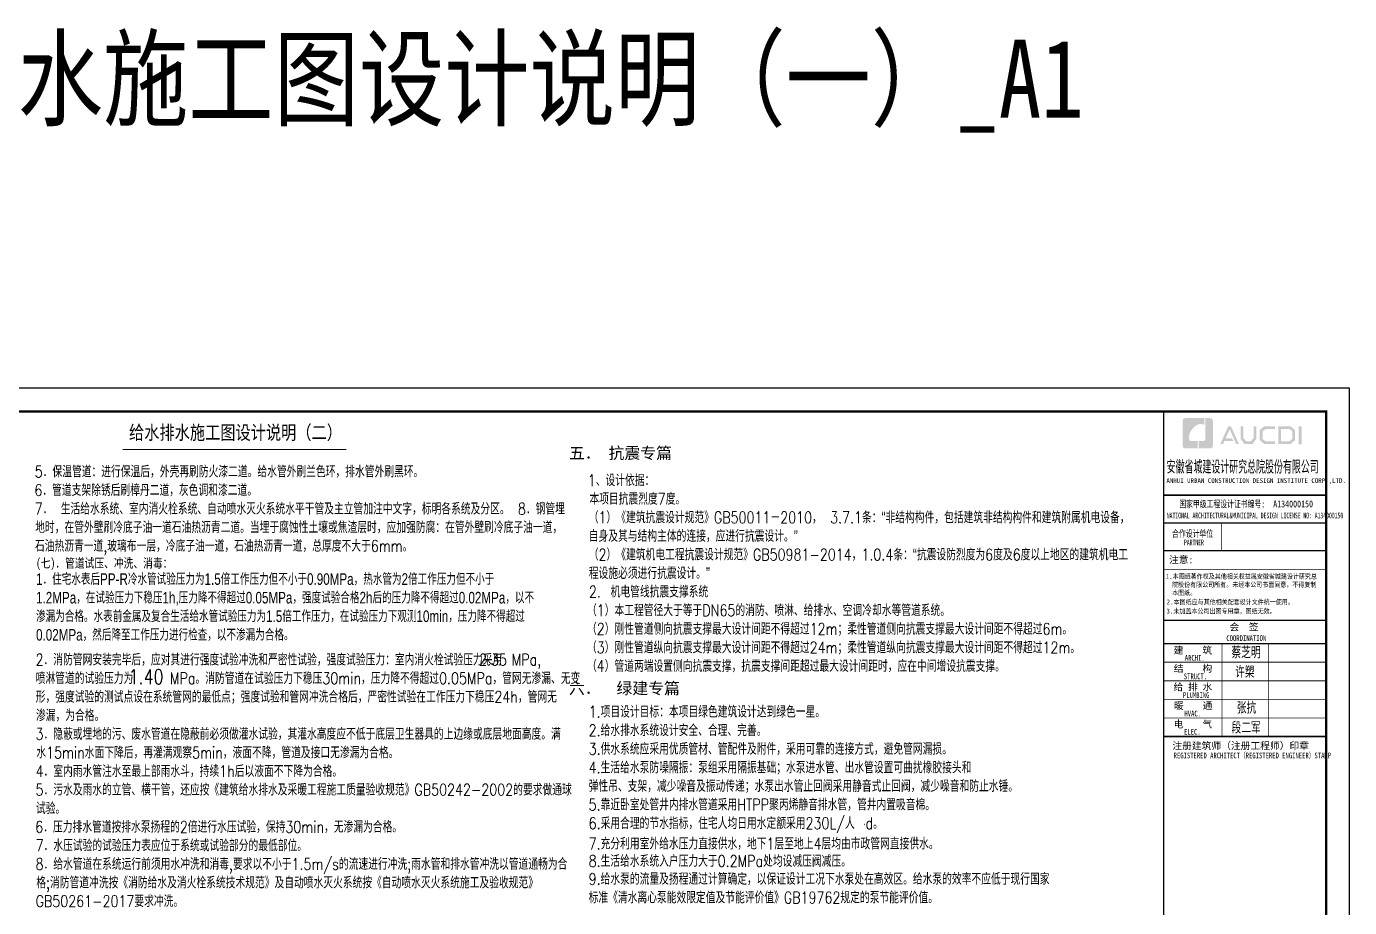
# Model space of a CAD drawing. Extents: x 1382187 to 1725648, y 860327 to 1571294.
# Drawn here: x 1499552 to 1556493, y 1316952 to 1354897 of the extents above; entities that cross this region are included whole.
import ezdxf

# ---------------------------------------------------------------- set-up
doc = ezdxf.new("R2010")
doc.units = 0
doc.header["$LTSCALE"] = 1000
doc.header["$MEASUREMENT"] = 0
for name, color, linetype in [('0s-水标注', 7, 'Continuous'), ('0s_水标注', 7, 'Continuous'), ('图框', 140, 'Continuous'), ('图签文字', 147, 'Continuous'), ('导图字', 7, 'Continuous')]:
    doc.layers.add(name, color=color, linetype=linetype)
doc.layers.add('ZC', color=6, linetype='Continuous', lineweight=40)
doc.styles.add('-黑体', font='simhei.ttf', dxfattribs={"width": 0.8})
doc.styles.add('HT', font='simhei.ttf')
doc.styles.add('HZ', font='TXT', dxfattribs={"bigfont": 'HZTXT'})
doc.styles.add('hztxt', font='a.shx', dxfattribs={"width": 0.75, "bigfont": 'hztxt.shx'})
doc.styles.add('建筑图签-1', font='simhei.ttf', dxfattribs={"width": 0.7})
doc.styles.add('建筑图签-2', font='TXT.shx', dxfattribs={"width": 0.5, "bigfont": 'HZTXT.shx'})
doc.styles.add('黑体', font='simhei.ttf')

# ---------------------------------------------------------------- blocks, each defined once
blk = doc.blocks.new('GDGDGRDGDRGDR')
at = {"layer": '图框'}
blk.add_lwpolyline([(148133, -148204), (190183, -148204), (190183, -118504), (148133, -118504)], close=True, dxfattribs=at)
at = {"layer": '图框', "const_width": 50}
blk.add_lwpolyline([(149383, -147704), (189683, -147704), (189683, -119004), (149383, -119004)], close=True, dxfattribs=at)
blk = doc.blocks.new('院标1')
h = blk.add_hatch(color=150)
h.dxf.hatch_style = 1
h.set_gradient(color1=(33, 113, 253), color2=(33, 113, 253), tint=1, name='INVCURVED')
edge = h.paths.add_edge_path()
edge.add_spline(control_points=[(116373, 648379), (116379, 648379), (116382, 648379), (116391, 648379), (116391, 648379), (116391, 648379), (116616, 648379), (116616, 648379), (116616, 648379), (116616, 648379), (116616, 648054), (116616, 648054), (116616, 648054), (116616, 648054), (116108, 648054), (116108, 648054), (116108, 648054), (116028, 648054), (115963, 648111), (115963, 648199), (115963, 648199), (115963, 648199), (115963, 649215), (115963, 649215), (115963, 649215), (115963, 649295), (116018, 649360), (116108, 649360), (116108, 649360), (116108, 649360), (116897, 649360), (116897, 649360), (116897, 649360), (116897, 649360), (116897, 649080), (116897, 649080), (116897, 649080), (116897, 649080), (116566, 649140), (116356, 648859), (116356, 648859), (116245, 648719), (116240, 648545), (116247, 648466), (116247, 648466), (116254, 648386), (116247, 648466), (116247, 648466), (116247, 648466), (116247, 648466), (116258, 648374), (116373, 648379)], knot_values=[0, 0, 0, 0, 0.071429, 0.071429, 0.071429, 0.107143, 0.142857, 0.142857, 0.142857, 0.178571, 0.214286, 0.214286, 0.214286, 0.25, 0.285714, 0.285714, 0.285714, 0.321429, 0.357143, 0.357143, 0.357143, 0.392857, 0.428571, 0.428571, 0.428571, 0.464286, 0.5, 0.5, 0.5, 0.535714, 0.571429, 0.571429, 0.571429, 0.607143, 0.642857, 0.642857, 0.642857, 0.678571, 0.714286, 0.714286, 0.714286, 0.75, 0.785714, 0.785714, 0.785714, 0.821429, 0.857143, 0.857143, 0.857143, 0.928571, 1, 1, 1, 1], degree=3, periodic=0)
h = blk.add_hatch(color=150)
h.dxf.hatch_style = 1
h.set_gradient(color1=(33, 113, 253), color2=(33, 113, 253), tint=1, name='INVCURVED')
edge = h.paths.add_edge_path()
edge.add_spline(control_points=[(117268, 649215), (117268, 649215), (117268, 648199), (117268, 648199), (117268, 648199), (117268, 648114), (117212, 648054), (117123, 648054), (117123, 648054), (117123, 648054), (116663, 648054), (116663, 648054), (116663, 648054), (116663, 648054), (116663, 648379), (116663, 648379), (116663, 648379), (116663, 648379), (116865, 648379), (116865, 648379), (116865, 648379), (116907, 648379), (116941, 648413), (116941, 648455), (116941, 648455), (116941, 648455), (116941, 649360), (116941, 649360), (116941, 649360), (116941, 649360), (117123, 649360), (117123, 649360), (117123, 649360), (117204, 649360), (117268, 649306), (117268, 649215)], knot_values=[0, 0, 0, 0, 0.1, 0.1, 0.1, 0.15, 0.2, 0.2, 0.2, 0.25, 0.3, 0.3, 0.3, 0.35, 0.4, 0.4, 0.4, 0.45, 0.5, 0.5, 0.5, 0.55, 0.6, 0.6, 0.6, 0.65, 0.7, 0.7, 0.7, 0.75, 0.8, 0.8, 0.8, 0.9, 1, 1, 1, 1], degree=3, periodic=0)
blk = doc.blocks.new('A$C07C37FD5')
at = {"layer": '图框'}
h = blk.add_hatch(color=256, dxfattribs=at)
h.paths.add_polyline_path([(-1192, 56758), (-1066, 56758), (-1066, 55988), (-1192, 55988)])
h.paths.add_polyline_path([(-1944, 56642), (-1944, 56116), (-1584, 56116), (-1460, 56223), (-1460, 56541), (-1580, 56642)], flags=16)
h.paths.add_polyline_path([(-2062, 56760), (-2062, 55998), (-1540, 55998), (-1341, 56168), (-1341, 56596), (-1537, 56760)])
h.paths.add_polyline_path([(-2205, 56764), (-2205, 56648), (-2612, 56648), (-2745, 56537), (-2745, 56218), (-2612, 56115), (-2203, 56115), (-2203, 55993), (-2667, 55993), (-2869, 56168), (-2869, 56596), (-2671, 56764)])
h.paths.add_polyline_path([(-3688, 56762), (-3568, 56762), (-3568, 56251), (-3454, 56120), (-3243, 56120), (-3129, 56251), (-3129, 56762), (-3015, 56762), (-3015, 56214), (-3179, 55997), (-3517, 55997), (-3688, 56216)])
h.paths.add_polyline_path([(-4220, 56760), (-4103, 56760), (-3761, 55996), (-3877, 55996), (-4158, 56630), (-4333, 56242), (-4062, 56242), (-4001, 56127), (-4382, 56127), (-4441, 55994), (-4564, 55994)])
for p, q in [((-7000, 53800), (0, 53800)), ((-7000, 53800), (0, 53800)), ((-7000, 52600), (0, 52600))]:
    blk.add_line(p, q, dxfattribs=at)
for points, const_width in [([(-7000, 0), (-7000, 57400)], 70), ([(-7000, 53800), (0, 53800)], 60), ([(-7000, 52600), (0, 52600)], 60), ([(-7000, 52600), (0, 52600)], 60), ([(-4500, 52600), (-4500, 51400)], 35), ([(-7000, 51400), (0, 51400)], 60), ([(-7000, 51400), (0, 51400)], 60), ([(-7000, 50599), (0, 50599)], 35), ([(-6992, 48400), (8, 48400)], 60), ([(-6992, 47400), (8, 47400)], 70), ([(-6992, 47400), (8, 47400)], 70), ([(-4492, 47400), (-4492, 43400)], 35), ([(-2492, 47400), (-2492, 43400)], 35), ([(-6992, 46600), (8, 46600)], 35), ([(-6992, 45800), (8, 45800)], 35), ([(-6992, 45000), (8, 45000)], 35), ([(-6992, 44200), (8, 44200)], 35), ([(-6992, 43400), (8, 43400)], 70)]:
    blk.add_lwpolyline(points, dxfattribs=dict(at, const_width=const_width))
blk.add_blockref('院标1', (-122149, -592249))
for s, height, style, width, p in [('ANHUI URBAN CONSTRUCTION DESIGN INSTITUTE CORP.,LTD.', 200, '建筑图签-1', 0.91, (-6882, 54322)), ('NATIONAL ARCHITECTURAL&MUNICIPAL DESIGN LICENSE NO: A134000150', 250, '建筑图签-1', 0.6, (-6863, 52795)), ('PARTNER', 250, '建筑图签-1', 0.6, (-6125, 51634)), ('1.本图纸著作权及其他相关权益属安徽省城建设计研究总', 210, 'HT', 0.88, (-6914, 50193)), ('本图纸。', 210, 'HT', 0.88, (-6635, 49489)), ('院股份有限公司所有。未经本公司书面同意，不得复制', 210, 'HT', 0.88, (-6635, 49839)), (' 2.本图纸应与其他相关配套设计文件统一使用。 ', 210, 'HT', 0.88, (-7025, 49092)), ('3.未加盖本公司出图专用章，图纸无效。', 210, 'HT', 0.88, (-6882, 48698)), ('COORDINATION', 250, '建筑图签-1', 0.7, (-4300, 47513)), ('ARCHI.', 250, '建筑图签-1', 0.7, (-6091, 46662)), ('STRUCT.', 250, '建筑图签-1', 0.7, (-6130, 45865)), ('PLUMBING', 250, '建筑图签-1', 0.7, (-6171, 45058)), ('HVAC.', 250, '建筑图签-1', 0.7, (-6106, 44265)), ('ELEC.', 250, '建筑图签-1', 0.7, (-6122, 43480)), ('REGISTERED ARCHITECT（REGISTERED ENGINEER）STAMP', 250, '建筑图签-1', 0.7, (-6571, 42459))]:
    blk.add_text(s, height=height, dxfattribs=dict(at, style=style, width=width)).set_placement(p)
at = {"layer": '图签文字', "color": 7, "style": '建筑图签-1'}
for s, height, width, p in [('安徽省城建设计研究总院股份有限公司', 500, 0.55, (-6872, 54777)), ('国家甲级工程设计证书编号:  A134000150', 300, 0.7, (-6328, 53267)), ('合作设计单位', 300, 0.7, (-6635, 51990))]:
    blk.add_text(s, height=height, dxfattribs=dict(at, width=width)).set_placement(p)
for s, p in [('注意:', (-6769, 50863)), ('会  签', (-4165, 47968)), ('建    筑', (-6570, 46967)), ('结    构', (-6566, 46179)), ('给 排 水', (-6575, 45385)), ('暖    通', (-6557, 44582)), ('电    气', (-6567, 43782)), ('注册建筑师（注册工程师）印章', (-6625, 42854))]:
    blk.add_text(s, height=300, dxfattribs=at).set_placement(p)
at = {"layer": '图签文字', "color": 1, "style": '建筑图签-2', "width": 0.7}
for s, p in [('蔡芝明', (-4085, 46771)), ('许槊', (-3925, 45928)), ('张抗', (-3854, 44387)), ('段二军', (-4079, 43532))]:
    blk.add_text(s, height=500, dxfattribs=at).set_placement(p)

msp = doc.modelspace()

# ---------------------------------------------------------------- linework, layer by layer
at = {"layer": '0s_水标注', "const_width": 50}
msp.add_lwpolyline([(1503698.7, 1336681.8), (1513322, 1336681.8)], dxfattribs=at)

# ---------------------------------------------------------------- block references
at = {"xscale": 2, "yscale": 2, "zscale": 2}
msp.add_blockref('GDGDGRDGDRGDR', (1176126.9, 1576325.5), dxfattribs=at)
at = {"layer": 'ZC'}
msp.add_blockref('A$C07C37FD5', (1555492.5, 1280917.1), dxfattribs=at)

# ---------------------------------------------------------------- texts
at = {"layer": '0s-水标注', "char_height": 500, "width": 14500, "attachment_point": 1, "style": 'HZ'}
for s, insert in [('\\P{\\fSimHei|b0|i0|c134|p2;五． 抗震专篇}', (1522898.8, 1337608.9)), ('\\P{\\fSimHei|b0|i0|c134|p2;六．  绿建专篇}', (1522898.8, 1327480.5))]:
    msp.add_mtext(s, dxfattribs=dict(at, insert=insert))
at = {"layer": '0s_水标注', "width": 0.8}
for s, height, style, p in [('给水排水施工图设计说明（二）', 600, '-黑体', (1503965, 1337110.9)), ('5．保温管道：进行保温后，外壳再刷防火漆二道。给水管外刷兰色环，排水管外刷黑环。', 500, 'HZ', (1499907.2, 1335477)), ('1、设计依据：', 500, 'HZ', (1523709.5, 1335102.9)), ('6．管道支架除锈后刷樟丹二道，灰色调和漆二道。', 500, 'HZ', (1499892.9, 1334677)), ('本项目抗震烈度7度。', 500, 'HZ', (1523779.1, 1334302.9)), ('7． 生活给水系统、室内消火栓系统、自动喷水灭火系统水平干管及主立管加注中文字，标明各系统及分区。 8．钢管埋', 500, 'HZ', (1499907.2, 1333877)), ('地时，在管外壁刷冷底子油一道石油热沥青二道。当埋于腐蚀性土壤或焦渣层时，应加强防腐：在管外壁刷冷底子油一道，', 500, 'HZ', (1499928, 1333077)), ('（1）《建筑抗震设计规范》GB50011－2010， 3.7.1条：“非结构构件，包括建筑非结构构件和建筑附属机电设备，', 500, 'HZ', (1523752.3, 1333502.9)), ('自身及其与结构主体的连接，应进行抗震设计。”', 500, 'HZ', (1523752.3, 1332702.9)), ('石油热沥青一道,玻璃布一层，冷底子油一道，石油热沥青一道，总厚度不大于6mm。', 500, 'HZ', (1499918.6, 1332277)), ('（2）《建筑机电工程抗震设计规范》GB50981-2014，1.0.4条：“抗震设防烈度为6度及6度以上地区的建筑机电工', 500, 'HZ', (1523752.3, 1331902.9)), ('程设施必须进行抗震设计。”', 500, 'HZ', (1523752.3, 1331102.9)), ('2.\u3000机电管线抗震支撑系统', 500, 'HZ', (1523758.7, 1330302.9)), ('（1）本工程管径大于等于DN65的消防、喷淋、给排水、空调冷却水等管道系统。', 500, 'HZ', (1523674.9, 1329502.9)), ('（2）刚性管道侧向抗震支撑最大设计间距不得超过12m；柔性管道侧向抗震支撑最大设计间距不得超过6m。', 500, 'HZ', (1523674.9, 1328702.9)), ('（3）刚性管道纵向抗震支撑最大设计间距不得超过24m；柔性管道纵向抗震支撑最大设计间距不得超过12m。', 500, 'HZ', (1523674.9, 1327902.9)), ('（4）管道两端设置侧向抗震支撑，抗震支撑间距超过最大设计间距时，应在中间增设抗震支撑。', 500, 'HZ', (1523674.9, 1327102.9))]:
    msp.add_text(s, height=height, dxfattribs=dict(at, style=style)).set_placement(p)
at = {"layer": '0s_水标注', "color": 7, "style": 'HZ', "width": 0.8}
for s, height, p in [('2．消防管网安装完毕后，应对其进行强度试验冲洗和严密性试验，强度试验压力：室内消火栓试验压力采用', 500, (1499944.3, 1327377.1)), ('2.35', 500, (1519030, 1327377.1)), ('MPa,', 500, (1520435.8, 1327381.1)), ('喷淋管道的试验压力为', 500, (1499949.3, 1326577.1)), ('1.40', 625, (1503949.3, 1326577.1)), ('MPa。消防管道在试验压力下稳压30min，压力降不得超过0.05MPa，管网无渗漏、无变', 500, (1505729.3, 1326577.1)), ('形，强度试验的测试点设在系统管网的最低点；强度试验和管网冲洗合格后，严密性试验在工作压力下稳压24h，管网无', 500, (1499949.3, 1325777.1)), ('1.项目设计目标：本项目绿色建筑设计达到绿色一星。', 500, (1523746.2, 1325133.7)), ('渗漏，为合格。', 500, (1499961.9, 1324977.1)), ('3．隐蔽或埋地的污、废水管道在隐蔽前必须做灌水试验，其灌水高度应不低于底层卫生器具的上边缘或底层地面高度。满', 500, (1499944.3, 1324177.1)), ('2.给水排水系统设计安全、合理、完善。', 500, (1523746.2, 1324333.7)), ('水15min水面下降后，再灌满观察5min，液面不降，管道及接口无渗漏为合格。', 500, (1499977.7, 1323377.1)), ('3.供水系统应采用优质管材、管配件及附件，采用可靠的连接方式，避免管网漏损。', 500, (1523746.2, 1323533.7)), ('4．室内雨水管注水至最上部雨水斗，持续1h后以液面不下降为合格。', 500, (1499944.3, 1322577.1)), ('4.生活给水泵防噪隔振：泵组采用隔振基础；水泵进水管、出水管设置可曲扰橡胶接头和', 500, (1523746.2, 1322733.7)), ('5．污水及雨水的立管、横干管，还应按《建筑给水排水及采暖工程施工质量验收规范》GB50242-2002的要求做通球', 500, (1499944.3, 1321777.1)), ('弹性吊、支架，减少噪音及振动传递；水泵出水管止回阀采用静音式止回阀，减少噪音和防止水锤。', 500, (1523746.2, 1321933.7)), ('5.靠近卧室处管井内排水管道采用HTPP聚丙烯静音排水管，管井内置吸音棉。', 500, (1523746.2, 1321133.7)), ('试验。', 500, (1499958.8, 1320977.1)), ('6．压力排水管道按排水泵扬程的2倍进行水压试验，保持30min，无渗漏为合格。', 500, (1499930, 1320177.1)), ('6.采用合理的节水指标，住宅人均日用水定额采用230L/人 ·d。', 500, (1523746.2, 1320333.7)), ('7．水压试验的试验压力表应位于系统或试验部分的最低部位。', 500, (1499944.3, 1319377.1)), ('7.充分利用室外给水压力直接供水，地下1层至地上4层均由市政管网直接供水。', 500, (1523746.2, 1319452.7)), ('8．给水管道在系统运行前须用水冲洗和消毒,要求以不小于1.5m/s的流速进行冲洗;雨水管和排水管冲洗以管道通畅为合', 500, (1499944.3, 1318577.1)), ('8.生活给水系统入户压力大于0.2MPa处均设减压阀减压。', 500, (1523746.2, 1318705.3)), ('格;消防管道冲洗按《消防给水及消火栓系统技术规范》及自动喷水灭火系统按《自动喷水灭火系统施工及验收规范》', 500, (1499974.5, 1317777.1)), ('9.给水泵的流量及扬程通过计算确定，以保证设计工况下水泵处在高效区。给水泵的效率不应低于现行国家', 500, (1523746.2, 1317933.7)), ('标准《清水离心泵能效限定值及节能评价值》GB19762规定的泵节能评价值。', 500, (1523746.2, 1317133.7)), ('GB50261-2017要求冲洗。', 500, (1499944.3, 1316977.1))]:
    msp.add_text(s, height=height, dxfattribs=at).set_placement(p)
at = {"layer": '0s_水标注', "insert": (1499964.3, 1331988.5), "char_height": 500, "width": 21570.464, "attachment_point": 1, "line_spacing_factor": 0.96, "style": 'hztxt'}
msp.add_mtext('{\\fSimHei|b0|i0|c134|p2;\\H0.8x;\\C7;(七)．管道试压、冲洗、消毒：\\P\\Fros,hztxt|c134;\\H1.25x;1．住宅水表后PP-R冷水管试验压力为1.5倍工作压力但不小于0.90MPa，热水管为2倍工作压力但不小于1.2MPa，在试验压力下稳压1h,压力降不得超过0.05MPa，强度试验合格2h后的压力降不得超过0.02MPa，以不渗漏为合格。水表前金属及复合生活给水管试验压力为1.5倍工作压力，在试验压力下观测10min，压力降不得超过0.02MPa，然后降至工作压力进行检查，以不渗漏为合格。}', dxfattribs=at)
at = {"layer": '导图字', "color": 1, "style": '黑体', "width": 0.8}
msp.add_text('水施_02_给水排水施工图设计说明（一）_A1', height=3364.726, dxfattribs=at).set_placement((1473493.5, 1350968.7))

doc.saveas('drawing.dxf')
